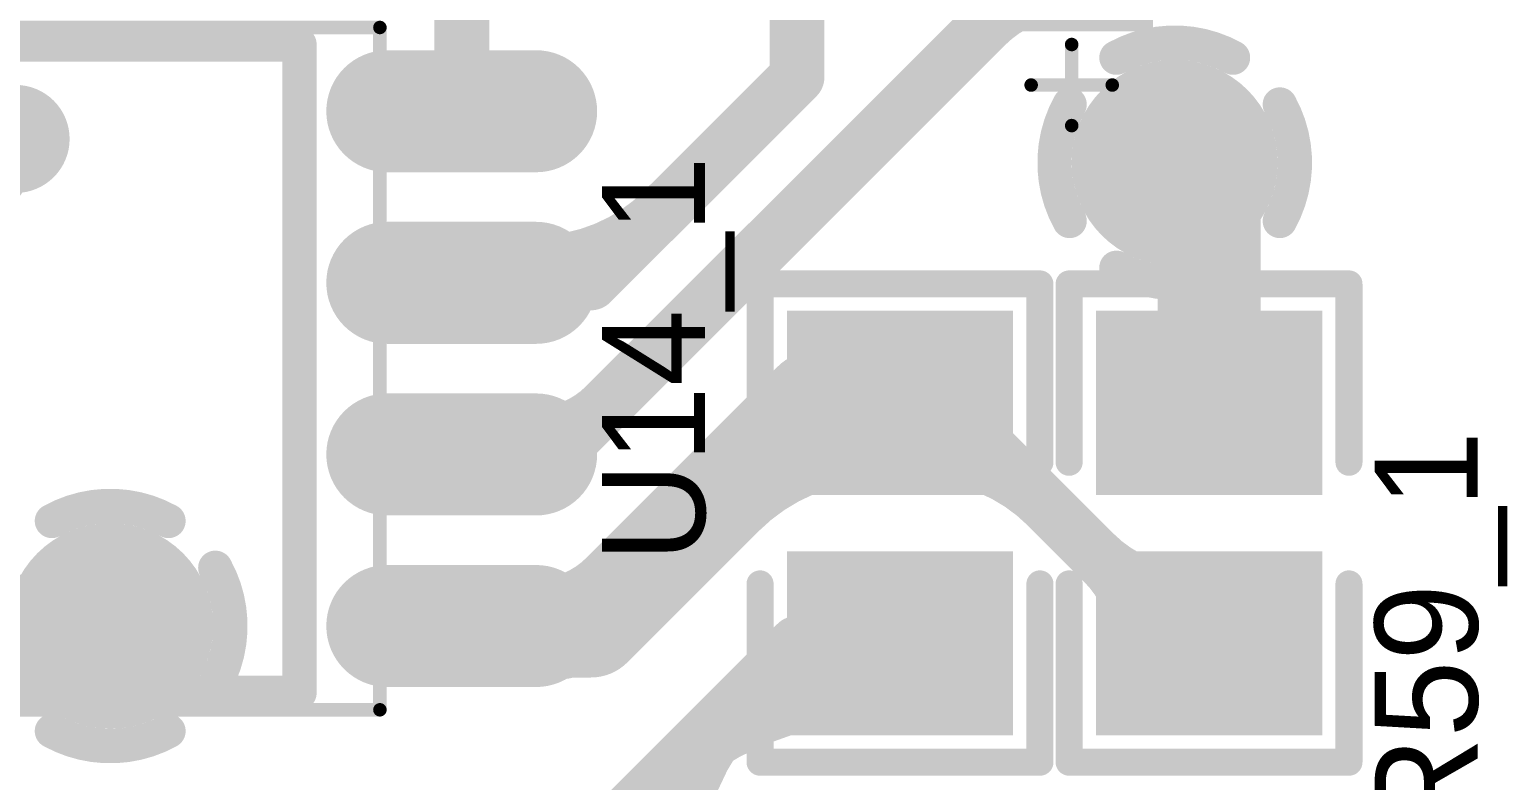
# Model space of a CAD drawing. Header units: millimetres. Extents: x 3.32 to 12.49, y 5.66 to 10.73.
# Drawn here: x 6.6053 to 7.0357, y 8.475 to 8.6938 of the extents above; entities that cross this region are included whole.
import ezdxf

# ---------------------------------------------------------------- set-up
doc = ezdxf.new("R2010")
doc.units = ezdxf.units.MM
doc.header["$MEASUREMENT"] = 0
for name, color, linetype in [('BottomLayer', 5, 'Continuous'), ('InternalPlane1', 76, 'Continuous'), ('InternalPlane2', 16, 'Continuous'), ('Mechanical13', 56, 'Continuous'), ('Mechanical15', 56, 'Continuous'), ('MultiLayer', 9, 'Continuous'), ('TopLayer', 1, 'Continuous'), ('TopOverlay', 2, 'Continuous'), ('TopPaste', 8, 'Continuous'), ('TopSolder', 216, 'Continuous'), ('ViaHoleLayer', 16, 'Continuous')]:
    doc.layers.add(name, color=color, linetype=linetype)

# ---------------------------------------------------------------- blocks, each defined once
blk = doc.blocks.new('SOD_123_88')
at = {"layer": 'Mechanical13', "const_width": 0.00394}
for points in [[(-0.05315, -0.03248), (-0.05315, 0.03248)], [(0.05315, 0.03248), (-0.05315, 0.03248)], [(0.05315, -0.03248), (0.05315, 0.03248)], [(0.05315, -0.03248), (-0.05315, -0.03248)]]:
    blk.add_lwpolyline(points, dxfattribs=at)
at = {"layer": 'Mechanical13', "const_width": 0.00197}
for points in [[(-0.05413, 0.03248, 1), (-0.05217, 0.03248, 1)], [(-0.05413, 0.03248, 1), (-0.05217, 0.03248, 1)], [(0.05217, 0.03248, 1), (0.05413, 0.03248, 1)], [(0.05217, 0.03248, 1), (0.05413, 0.03248, 1)], [(-0.05413, -0.03248, 1), (-0.05217, -0.03248, 1)], [(-0.05413, -0.03248, 1), (-0.05217, -0.03248, 1)], [(0.05217, -0.03248, 1), (0.05413, -0.03248, 1)], [(0.05217, -0.03248, 1), (0.05413, -0.03248, 1)]]:
    blk.add_lwpolyline(points, format="xyb", close=True, dxfattribs=at)
at = {"layer": 'Mechanical15', "const_width": 0.00394}
for points in [[(-0.09055, -0.01181), (-0.09055, 0.01181)], [(0.10236, -0.01181), (0.10236, 0.01181)], [(0.11417, 0), (0.09055, 0)]]:
    blk.add_lwpolyline(points, dxfattribs=at)
at = {"layer": 'Mechanical15', "const_width": 0.00197}
for points in [[(-0.09154, 0.01181, 1), (-0.08957, 0.01181, 1)], [(0.10138, 0.01181, 1), (0.10335, 0.01181, 1)], [(0.08957, 0, 1), (0.09154, 0, 1)], [(0.11319, 0, 1), (0.11516, 0, 1)], [(-0.09154, -0.01181, 1), (-0.08957, -0.01181, 1)], [(0.10138, -0.01181, 1), (0.10335, -0.01181, 1)]]:
    blk.add_lwpolyline(points, format="xyb", close=True, dxfattribs=at)
at = {"layer": 'TopLayer'}
for points in [[(-0.03346, 0.01969), (-0.08268, 0.01969), (-0.03346, -0.01969), (-0.08268, -0.01969)], [(0.08268, 0.01969), (0.03346, 0.01969), (0.08268, -0.01969), (0.03346, -0.01969)]]:
    blk.add_solid(points, dxfattribs=at)
at = {"layer": 'TopOverlay', "const_width": 0.00787}
for points in [[(0.01969, 0.02756), (-0.01969, 0.02756)], [(-0.01969, -0.02756), (-0.01969, 0.02756)], [(-0.00787, -0.02756), (-0.00787, 0.02756)], [(0.01969, -0.02756), (0.01969, 0.02756)], [(0.01969, -0.02756), (-0.01969, -0.02756)]]:
    blk.add_lwpolyline(points, dxfattribs=at)
at = {"layer": 'TopOverlay', "const_width": 0.00394}
for points in [[(-0.02165, 0.02756, 1), (-0.01772, 0.02756, 1)], [(-0.02165, 0.02756, 1), (-0.01772, 0.02756, 1)], [(-0.00984, 0.02756, 1), (-0.00591, 0.02756, 1)], [(0.01772, 0.02756, 1), (0.02165, 0.02756, 1)], [(0.01772, 0.02756, 1), (0.02165, 0.02756, 1)], [(-0.02165, -0.02756, 1), (-0.01772, -0.02756, 1)], [(-0.02165, -0.02756, 1), (-0.01772, -0.02756, 1)], [(-0.00984, -0.02756, 1), (-0.00591, -0.02756, 1)], [(0.01772, -0.02756, 1), (0.02165, -0.02756, 1)], [(0.01772, -0.02756, 1), (0.02165, -0.02756, 1)]]:
    blk.add_lwpolyline(points, format="xyb", close=True, dxfattribs=at)
at = {"layer": 'TopPaste'}
for points in [[(-0.03346, 0.01969), (-0.08268, 0.01969), (-0.03346, -0.01969), (-0.08268, -0.01969)], [(0.08268, 0.01969), (0.03346, 0.01969), (0.08268, -0.01969), (0.03346, -0.01969)]]:
    blk.add_solid(points, dxfattribs=at)
at = {"layer": 'TopSolder'}
for points in [[(-0.02946, 0.02369), (-0.08668, 0.02369), (-0.02946, -0.02368), (-0.08668, -0.02368)], [(0.08668, 0.02369), (0.02946, 0.02369), (0.08668, -0.02368), (0.02946, -0.02368)]]:
    blk.add_solid(points, dxfattribs=at)
blk = doc.blocks.new('0805_R_332')
at = {"layer": 'TopLayer'}
for points in [[(-0.05787, -0.02894), (-0.0122, -0.02894), (-0.05787, 0.02894), (-0.0122, 0.02894)], [(0.0122, -0.02894), (0.05787, -0.02894), (0.0122, 0.02894), (0.05787, 0.02894)]]:
    blk.add_solid(points, dxfattribs=at)
at = {"layer": 'TopOverlay', "const_width": 0.00787}
for points in [[(-0.01772, 0.04075), (-0.06968, 0.04075)], [(-0.06968, -0.04075), (-0.06968, 0.04075)], [(0.06968, 0.04075), (0.01772, 0.04075)], [(0.06968, -0.04075), (0.06968, 0.04075)], [(-0.01772, -0.04075), (-0.06968, -0.04075)], [(0.06968, -0.04075), (0.01772, -0.04075)]]:
    blk.add_lwpolyline(points, dxfattribs=at)
at = {"layer": 'TopOverlay', "const_width": 0.00394}
for points in [[(-0.07165, 0.04075, 1), (-0.06772, 0.04075, 1)], [(-0.07165, 0.04075, 1), (-0.06772, 0.04075, 1)], [(-0.01969, 0.04075, 1), (-0.01575, 0.04075, 1)], [(0.01575, 0.04075, 1), (0.01969, 0.04075, 1)], [(0.06772, 0.04075, 1), (0.07165, 0.04075, 1)], [(0.06772, 0.04075, 1), (0.07165, 0.04075, 1)], [(-0.07165, -0.04075, 1), (-0.06772, -0.04075, 1)], [(-0.07165, -0.04075, 1), (-0.06772, -0.04075, 1)], [(-0.01969, -0.04075, 1), (-0.01575, -0.04075, 1)], [(0.01575, -0.04075, 1), (0.01969, -0.04075, 1)], [(0.06772, -0.04075, 1), (0.07165, -0.04075, 1)], [(0.06772, -0.04075, 1), (0.07165, -0.04075, 1)]]:
    blk.add_lwpolyline(points, format="xyb", close=True, dxfattribs=at)
at = {"layer": 'TopPaste'}
for points in [[(-0.05787, -0.02894), (-0.0122, -0.02894), (-0.05787, 0.02894), (-0.0122, 0.02894)], [(0.0122, -0.02894), (0.05787, -0.02894), (0.0122, 0.02894), (0.05787, 0.02894)]]:
    blk.add_solid(points, dxfattribs=at)
at = {"layer": 'TopSolder'}
for points in [[(-0.06187, -0.03294), (-0.0082, -0.03294), (-0.06187, 0.03294), (-0.0082, 0.03294)], [(0.0082, -0.03294), (0.06187, -0.03294), (0.0082, 0.03294), (0.06187, 0.03294)]]:
    blk.add_solid(points, dxfattribs=at)
blk = doc.blocks.new('0805_R_333')
at = {"layer": 'TopLayer'}
for points in [[(-0.05787, -0.02894), (-0.0122, -0.02894), (-0.05787, 0.02894), (-0.0122, 0.02894)], [(0.0122, -0.02894), (0.05787, -0.02894), (0.0122, 0.02894), (0.05787, 0.02894)]]:
    blk.add_solid(points, dxfattribs=at)
at = {"layer": 'TopOverlay', "const_width": 0.00787}
for points in [[(-0.06968, 0.04075), (-0.01772, 0.04075)], [(-0.06968, 0.04075), (-0.06968, -0.04075)], [(0.01772, 0.04075), (0.06968, 0.04075)], [(0.06968, 0.04075), (0.06968, -0.04075)], [(-0.06968, -0.04075), (-0.01772, -0.04075)], [(0.01772, -0.04075), (0.06968, -0.04075)]]:
    blk.add_lwpolyline(points, dxfattribs=at)
at = {"layer": 'TopOverlay', "const_width": 0.00394}
for points in [[(-0.07165, 0.04075, 1), (-0.06772, 0.04075, 1)], [(-0.07165, 0.04075, 1), (-0.06772, 0.04075, 1)], [(-0.01969, 0.04075, 1), (-0.01575, 0.04075, 1)], [(0.01575, 0.04075, 1), (0.01969, 0.04075, 1)], [(0.06772, 0.04075, 1), (0.07165, 0.04075, 1)], [(0.06772, 0.04075, 1), (0.07165, 0.04075, 1)], [(-0.07165, -0.04075, 1), (-0.06772, -0.04075, 1)], [(-0.07165, -0.04075, 1), (-0.06772, -0.04075, 1)], [(-0.01969, -0.04075, 1), (-0.01575, -0.04075, 1)], [(0.01575, -0.04075, 1), (0.01969, -0.04075, 1)], [(0.06772, -0.04075, 1), (0.07165, -0.04075, 1)], [(0.06772, -0.04075, 1), (0.07165, -0.04075, 1)]]:
    blk.add_lwpolyline(points, format="xyb", close=True, dxfattribs=at)
at = {"layer": 'TopPaste'}
for points in [[(-0.05787, -0.02894), (-0.0122, -0.02894), (-0.05787, 0.02894), (-0.0122, 0.02894)], [(0.0122, -0.02894), (0.05787, -0.02894), (0.0122, 0.02894), (0.05787, 0.02894)]]:
    blk.add_solid(points, dxfattribs=at)
at = {"layer": 'TopSolder'}
for points in [[(-0.06187, -0.03294), (-0.0082, -0.03294), (-0.06187, 0.03294), (-0.0082, 0.03294)], [(0.0082, -0.03294), (0.06187, -0.03294), (0.0082, 0.03294), (0.06187, 0.03294)]]:
    blk.add_solid(points, dxfattribs=at)
blk = doc.blocks.new('SOIC_8_150____461')
at = {"layer": 'Mechanical13', "const_width": 0.00394}
for points in [[(-0.09941, -0.07854), (-0.09941, 0.07854)], [(0.09941, 0.07854), (-0.09941, 0.07854)], [(0.09941, -0.07854), (0.09941, 0.07854)], [(0.09941, -0.07854), (-0.09941, -0.07854)]]:
    blk.add_lwpolyline(points, dxfattribs=at)
at = {"layer": 'Mechanical13'}
for points, const_width in [([(-0.10039, 0.07854, 1), (-0.09843, 0.07854, 1)], 0.00197), ([(-0.10039, 0.07854, 1), (-0.09843, 0.07854, 1)], 0.00197), ([(0.09843, 0.07854, 1), (0.10039, 0.07854, 1)], 0.00197), ([(0.09843, 0.07854, 1), (0.10039, 0.07854, 1)], 0.00197), ([(-0.04429, -0.04311, 1), (-0.08366, -0.04311, 1)], 0.00394), ([(-0.08465, -0.04311, 1), (-0.08268, -0.04311, 1)], 0.00197), ([(-0.04528, -0.04311, 1), (-0.04331, -0.04311, 1)], 0.00197), ([(-0.10039, -0.07854, 1), (-0.09843, -0.07854, 1)], 0.00197), ([(-0.10039, -0.07854, 1), (-0.09843, -0.07854, 1)], 0.00197), ([(0.09843, -0.07854, 1), (0.10039, -0.07854, 1)], 0.00197), ([(0.09843, -0.07854, 1), (0.10039, -0.07854, 1)], 0.00197)]:
    blk.add_lwpolyline(points, format="xyb", close=True, dxfattribs=dict(at, const_width=const_width))
at = {"layer": 'TopLayer', "const_width": 0.02756}
for points in [[(-0.075, 0.08071), (-0.075, 0.12402)], [(-0.025, 0.08071), (-0.025, 0.12402)], [(0.025, 0.08071), (0.025, 0.12402)], [(0.075, 0.08071), (0.075, 0.12402)], [(-0.075, -0.12402), (-0.075, -0.08071)], [(-0.025, -0.12402), (-0.025, -0.08071)], [(0.025, -0.12402), (0.025, -0.08071)], [(0.075, -0.12402), (0.075, -0.08071)]]:
    blk.add_lwpolyline(points, dxfattribs=at)
at = {"layer": 'TopLayer', "const_width": 0.01378}
for points in [[(-0.08189, 0.12402, 1), (-0.06811, 0.12402, 1)], [(-0.03189, 0.12402, 1), (-0.01811, 0.12402, 1)], [(0.01811, 0.12402, 1), (0.03189, 0.12402, 1)], [(0.06811, 0.12402, 1), (0.08189, 0.12402, 1)], [(-0.08189, 0.08071, 1), (-0.06811, 0.08071, 1)], [(-0.03189, 0.08071, 1), (-0.01811, 0.08071, 1)], [(0.01811, 0.08071, 1), (0.03189, 0.08071, 1)], [(0.06811, 0.08071, 1), (0.08189, 0.08071, 1)], [(-0.08189, -0.08071, 1), (-0.06811, -0.08071, 1)], [(-0.03189, -0.08071, 1), (-0.01811, -0.08071, 1)], [(0.01811, -0.08071, 1), (0.03189, -0.08071, 1)], [(0.06811, -0.08071, 1), (0.08189, -0.08071, 1)], [(-0.08189, -0.12402, 1), (-0.06811, -0.12402, 1)], [(-0.03189, -0.12402, 1), (-0.01811, -0.12402, 1)], [(0.01811, -0.12402, 1), (0.03189, -0.12402, 1)], [(0.06811, -0.12402, 1), (0.08189, -0.12402, 1)]]:
    blk.add_lwpolyline(points, format="xyb", close=True, dxfattribs=at)
at = {"layer": 'TopOverlay', "const_width": 0.01}
for points in [[(-0.09449, -0.05512), (-0.09449, 0.05512)], [(0.09449, 0.05512), (-0.09449, 0.05512)], [(0.09449, -0.05512), (0.09449, 0.05512)], [(0.09449, -0.05512), (-0.09449, -0.05512)]]:
    blk.add_lwpolyline(points, dxfattribs=at)
at = {"layer": 'TopOverlay'}
for points, const_width in [([(-0.09699, 0.05512, 1), (-0.09199, 0.05512, 1)], 0.005), ([(-0.09699, 0.05512, 1), (-0.09199, 0.05512, 1)], 0.005), ([(0.09199, 0.05512, 1), (0.09699, 0.05512, 1)], 0.005), ([(0.09199, 0.05512, 1), (0.09699, 0.05512, 1)], 0.005), ([(-0.05906, -0.02756, 1), (-0.0748, -0.02756, 1)], 0.01575), ([(-0.07874, -0.02756, 1), (-0.07087, -0.02756, 1)], 0.00787), ([(-0.06299, -0.02756, 1), (-0.05512, -0.02756, 1)], 0.00787), ([(-0.09699, -0.05512, 1), (-0.09199, -0.05512, 1)], 0.005), ([(-0.09699, -0.05512, 1), (-0.09199, -0.05512, 1)], 0.005), ([(0.09199, -0.05512, 1), (0.09699, -0.05512, 1)], 0.005), ([(0.09199, -0.05512, 1), (0.09699, -0.05512, 1)], 0.005), ([(-0.10236, -0.11417, 1), (-0.11417, -0.11417, 1)], 0.01181), ([(-0.11713, -0.11417, 1), (-0.11122, -0.11417, 1)], 0.00591), ([(-0.10531, -0.11417, 1), (-0.09941, -0.11417, 1)], 0.00591)]:
    blk.add_lwpolyline(points, format="xyb", close=True, dxfattribs=dict(at, const_width=const_width))
at = {"layer": 'TopPaste', "const_width": 0.02756}
for points in [[(-0.075, 0.08071), (-0.075, 0.12402)], [(-0.025, 0.08071), (-0.025, 0.12402)], [(0.025, 0.08071), (0.025, 0.12402)], [(0.075, 0.08071), (0.075, 0.12402)], [(-0.075, -0.12402), (-0.075, -0.08071)], [(-0.025, -0.12402), (-0.025, -0.08071)], [(0.025, -0.12402), (0.025, -0.08071)], [(0.075, -0.12402), (0.075, -0.08071)]]:
    blk.add_lwpolyline(points, dxfattribs=at)
at = {"layer": 'TopPaste', "const_width": 0.01378}
for points in [[(-0.08189, 0.12402, 1), (-0.06811, 0.12402, 1)], [(-0.03189, 0.12402, 1), (-0.01811, 0.12402, 1)], [(0.01811, 0.12402, 1), (0.03189, 0.12402, 1)], [(0.06811, 0.12402, 1), (0.08189, 0.12402, 1)], [(-0.08189, 0.08071, 1), (-0.06811, 0.08071, 1)], [(-0.03189, 0.08071, 1), (-0.01811, 0.08071, 1)], [(0.01811, 0.08071, 1), (0.03189, 0.08071, 1)], [(0.06811, 0.08071, 1), (0.08189, 0.08071, 1)], [(-0.08189, -0.08071, 1), (-0.06811, -0.08071, 1)], [(-0.03189, -0.08071, 1), (-0.01811, -0.08071, 1)], [(0.01811, -0.08071, 1), (0.03189, -0.08071, 1)], [(0.06811, -0.08071, 1), (0.08189, -0.08071, 1)], [(-0.08189, -0.12402, 1), (-0.06811, -0.12402, 1)], [(-0.03189, -0.12402, 1), (-0.01811, -0.12402, 1)], [(0.01811, -0.12402, 1), (0.03189, -0.12402, 1)], [(0.06811, -0.12402, 1), (0.08189, -0.12402, 1)]]:
    blk.add_lwpolyline(points, format="xyb", close=True, dxfattribs=at)
at = {"layer": 'TopSolder', "const_width": 0.03556}
for points in [[(-0.075, 0.08071), (-0.075, 0.12402)], [(-0.025, 0.08071), (-0.025, 0.12402)], [(0.025, 0.08071), (0.025, 0.12402)], [(0.075, 0.08071), (0.075, 0.12402)], [(-0.075, -0.12402), (-0.075, -0.08071)], [(-0.025, -0.12402), (-0.025, -0.08071)], [(0.025, -0.12402), (0.025, -0.08071)], [(0.075, -0.12402), (0.075, -0.08071)]]:
    blk.add_lwpolyline(points, dxfattribs=at)
at = {"layer": 'TopSolder', "const_width": 0.01778}
for points in [[(-0.08389, 0.12402, 1), (-0.06611, 0.12402, 1)], [(-0.03389, 0.12402, 1), (-0.01611, 0.12402, 1)], [(0.01611, 0.12402, 1), (0.03389, 0.12402, 1)], [(0.06611, 0.12402, 1), (0.08389, 0.12402, 1)], [(-0.08389, 0.08071, 1), (-0.06611, 0.08071, 1)], [(-0.03389, 0.08071, 1), (-0.01611, 0.08071, 1)], [(0.01611, 0.08071, 1), (0.03389, 0.08071, 1)], [(0.06611, 0.08071, 1), (0.08389, 0.08071, 1)], [(-0.08389, -0.08071, 1), (-0.06611, -0.08071, 1)], [(-0.03389, -0.08071, 1), (-0.01611, -0.08071, 1)], [(0.01611, -0.08071, 1), (0.03389, -0.08071, 1)], [(0.06611, -0.08071, 1), (0.08389, -0.08071, 1)], [(-0.08389, -0.12402, 1), (-0.06611, -0.12402, 1)], [(-0.03389, -0.12402, 1), (-0.01611, -0.12402, 1)], [(0.01611, -0.12402, 1), (0.03389, -0.12402, 1)], [(0.06611, -0.12402, 1), (0.08389, -0.12402, 1)]]:
    blk.add_lwpolyline(points, format="xyb", close=True, dxfattribs=at)

msp = doc.modelspace()

# ---------------------------------------------------------------- linework, layer by layer
at = {"layer": 'BottomLayer', "const_width": 0.02}
for points in [[(6.92878, 8.65504, 1), (6.94878, 8.65504, 1)], [(6.61878, 8.52004, 1), (6.63878, 8.52004, 1)]]:
    msp.add_lwpolyline(points, format="xyb", close=True, dxfattribs=at)
at = {"layer": 'InternalPlane1', "const_width": 0.01}
for points in [[(6.92181, 8.68565, -0.258618), (6.95575, 8.68565)], [(6.90817, 8.63807, -0.258618), (6.90817, 8.67201)], [(6.96939, 8.67201, -0.258618), (6.96939, 8.63807)], [(6.95575, 8.62443, -0.258618), (6.92181, 8.62443)], [(6.61181, 8.55065, -0.258618), (6.64575, 8.55065)], [(6.65939, 8.53701, -0.258618), (6.65939, 8.50307)], [(6.64575, 8.48943, -0.258618), (6.61181, 8.48943)]]:
    msp.add_lwpolyline(points, format="xyb", dxfattribs=at)
at = {"layer": 'InternalPlane1', "const_width": 0.005}
for points in [[(6.91931, 8.68565, 1), (6.92431, 8.68565, 1)], [(6.95325, 8.68565, 1), (6.95825, 8.68565, 1)], [(6.90567, 8.67201, 1), (6.91067, 8.67201, 1)], [(6.96689, 8.67201, 1), (6.97189, 8.67201, 1)], [(6.90567, 8.63807, 1), (6.91067, 8.63807, 1)], [(6.96689, 8.63807, 1), (6.97189, 8.63807, 1)], [(6.91931, 8.62443, 1), (6.92431, 8.62443, 1)], [(6.95325, 8.62443, 1), (6.95825, 8.62443, 1)], [(6.60931, 8.55065, 1), (6.61431, 8.55065, 1)], [(6.64325, 8.55065, 1), (6.64825, 8.55065, 1)], [(6.65689, 8.53701, 1), (6.66189, 8.53701, 1)], [(6.65689, 8.50307, 1), (6.66189, 8.50307, 1)], [(6.60931, 8.48943, 1), (6.61431, 8.48943, 1)], [(6.64325, 8.48943, 1), (6.64825, 8.48943, 1)]]:
    msp.add_lwpolyline(points, format="xyb", close=True, dxfattribs=at)
at = {"layer": 'InternalPlane2', "const_width": 0.03}
for points in [[(6.92378, 8.65504, 1), (6.95378, 8.65504, 1)], [(6.61378, 8.52004, 1), (6.64378, 8.52004, 1)]]:
    msp.add_lwpolyline(points, format="xyb", close=True, dxfattribs=at)
at = {"layer": 'MultiLayer', "const_width": 0.02}
for points in [[(6.92878, 8.65504, 1), (6.94878, 8.65504, 1)], [(6.61878, 8.52004, 1), (6.63878, 8.52004, 1)]]:
    msp.add_lwpolyline(points, format="xyb", close=True, dxfattribs=at)
at = {"layer": 'TopLayer'}
for points, const_width in [([(6.75878, 8.57004), (6.96878, 8.78004)], 0.016), ([(6.73114, 8.67004), (6.73114, 8.74764)], 0.016), ([(6.82878, 8.68004), (6.82878, 8.735)], 0.016), ([(6.76878, 8.62004), (6.82878, 8.68004)], 0.016), ([(6.93878, 8.65504), (6.94878, 8.64504)], 0.03), ([(6.94878, 8.58508), (6.94878, 8.64504)], 0.03), ([(6.73114, 8.62004), (6.76878, 8.62004)], 0.016), ([(6.76878, 8.52004), (6.83382, 8.58508)], 0.03), ([(6.83382, 8.58508), (6.85878, 8.58508)], 0.03), ([(6.87155, 8.58508), (6.94163, 8.515)], 0.016), ([(6.85878, 8.57508), (6.87155, 8.57508)], 0.016), ([(6.73114, 8.57004), (6.75878, 8.57004)], 0.016), ([(6.52642, 8.52004), (6.62878, 8.52004)], 0.03), ([(6.73114, 8.52004), (6.76878, 8.52004)], 0.03), ([(6.76878, 8.45504), (6.82874, 8.515)], 0.016), ([(6.82874, 8.515), (6.85878, 8.515)], 0.016), ([(6.94163, 8.505), (6.94878, 8.505)], 0.016)]:
    msp.add_lwpolyline(points, dxfattribs=dict(at, const_width=const_width))
for points, const_width in [([(6.88372, 8.69498, -0.198912), (6.90878, 8.70536)], 0.016), ([(6.73114, 8.68399, -0.198912), (6.72706, 8.67413)], 0.016), ([(6.73523, 8.67413, -0.198912), (6.73114, 8.68399)], 0.016), ([(6.93524, 8.6515, -0.198912), (6.94878, 8.61883)], 0.03), ([(6.78995, 8.64121, -0.198912), (6.7528, 8.62582)], 0.016), ([(6.76675, 8.62004, -0.198912), (6.75688, 8.62413)], 0.016), ([(6.75688, 8.61595, -0.198912), (6.76675, 8.62004)], 0.016), ([(6.77288, 8.58414, -0.198912), (6.7528, 8.57582)], 0.016), ([(6.80711, 8.55837, -0.198912), (6.85268, 8.57724)], 0.03), ([(6.88549, 8.57114, -0.198912), (6.87972, 8.58508)], 0.016), ([(6.86488, 8.57024, -0.198912), (6.90159, 8.55504)], 0.016), ([(6.94268, 8.52983, -0.198912), (6.91557, 8.54106)], 0.016), ([(6.778, 8.52926, -0.198912), (6.7528, 8.51882)], 0.03), ([(6.91809, 8.53854, -0.198912), (6.92784, 8.515)], 0.016), ([(6.83939, 8.5216, -0.284754), (6.82874, 8.515)], 0.016), ([(6.8138, 8.50006, -0.198912), (6.85268, 8.51617)], 0.016), ([(6.82874, 8.515, -0.284754), (6.83939, 8.5084)], 0.016), ([(6.78972, 8.43508, -0.198912), (6.81864, 8.5049)], 0.016), ([(6.78649, 8.47275, -0.198912), (6.85268, 8.50017)], 0.016), ([(6.77372, 8.43508, -0.198912), (6.79132, 8.47758)], 0.016)]:
    msp.add_lwpolyline(points, format="xyb", dxfattribs=dict(at, const_width=const_width))
for points, const_width in [([(6.87972, 8.69498, 1), (6.88772, 8.69498, 1)], 0.008), ([(6.72714, 8.68399, 1), (6.73514, 8.68399, 1)], 0.008), ([(6.72714, 8.68399, 1), (6.73514, 8.68399, 1)], 0.008), ([(6.82478, 8.68004, 1), (6.83278, 8.68004, 1)], 0.008), ([(6.82478, 8.68004, 1), (6.83278, 8.68004, 1)], 0.008), ([(6.72306, 8.67413, 1), (6.73106, 8.67413, 1)], 0.008), ([(6.73123, 8.67413, 1), (6.73923, 8.67413, 1)], 0.008), ([(6.72714, 8.67004, 1), (6.73514, 8.67004, 1)], 0.008), ([(6.92878, 8.65504, 1), (6.94878, 8.65504, 1)], 0.02), ([(6.93128, 8.65504, 1), (6.94628, 8.65504, 1)], 0.015), ([(6.92774, 8.6515, 1), (6.94274, 8.6515, 1)], 0.015), ([(6.94128, 8.64504, 1), (6.95628, 8.64504, 1)], 0.015), ([(6.94128, 8.64504, 1), (6.95628, 8.64504, 1)], 0.015), ([(6.78595, 8.64121, 1), (6.79395, 8.64121, 1)], 0.008), ([(6.7488, 8.62582, 1), (6.7568, 8.62582, 1)], 0.008), ([(6.94128, 8.61883, 1), (6.95628, 8.61883, 1)], 0.015), ([(6.75288, 8.62413, 1), (6.76088, 8.62413, 1)], 0.008), ([(6.72714, 8.62004, 1), (6.73514, 8.62004, 1)], 0.008), ([(6.76275, 8.62004, 1), (6.77075, 8.62004, 1)], 0.008), ([(6.76275, 8.62004, 1), (6.77075, 8.62004, 1)], 0.008), ([(6.76478, 8.62004, 1), (6.77278, 8.62004, 1)], 0.008), ([(6.76478, 8.62004, 1), (6.77278, 8.62004, 1)], 0.008), ([(6.75288, 8.61595, 1), (6.76088, 8.61595, 1)], 0.008), ([(6.82632, 8.58508, 1), (6.84132, 8.58508, 1)], 0.015), ([(6.82632, 8.58508, 1), (6.84132, 8.58508, 1)], 0.015), ([(6.85128, 8.58508, 1), (6.86628, 8.58508, 1)], 0.015), ([(6.94128, 8.58508, 1), (6.95628, 8.58508, 1)], 0.015), ([(6.76888, 8.58414, 1), (6.77688, 8.58414, 1)], 0.008), ([(6.84518, 8.57724, 1), (6.86018, 8.57724, 1)], 0.015), ([(6.86755, 8.58508, 1), (6.87555, 8.58508, 1)], 0.008), ([(6.87572, 8.58508, 1), (6.88372, 8.58508, 1)], 0.008), ([(6.7488, 8.57582, 1), (6.7568, 8.57582, 1)], 0.008), ([(6.85478, 8.57508, 1), (6.86278, 8.57508, 1)], 0.008), ([(6.86755, 8.57508, 1), (6.87555, 8.57508, 1)], 0.008), ([(6.72714, 8.57004, 1), (6.73514, 8.57004, 1)], 0.008), ([(6.75478, 8.57004, 1), (6.76278, 8.57004, 1)], 0.008), ([(6.75478, 8.57004, 1), (6.76278, 8.57004, 1)], 0.008), ([(6.86088, 8.57024, 1), (6.86888, 8.57024, 1)], 0.008), ([(6.88149, 8.57114, 1), (6.88949, 8.57114, 1)], 0.008), ([(6.79961, 8.55837, 1), (6.81461, 8.55837, 1)], 0.015), ([(6.89759, 8.55504, 1), (6.90559, 8.55504, 1)], 0.008), ([(6.91157, 8.54106, 1), (6.91957, 8.54106, 1)], 0.008), ([(6.7705, 8.52926, 1), (6.7855, 8.52926, 1)], 0.015), ([(6.91409, 8.53854, 1), (6.92209, 8.53854, 1)], 0.008), ([(6.61878, 8.52004, 1), (6.63878, 8.52004, 1)], 0.02), ([(6.62128, 8.52004, 1), (6.63628, 8.52004, 1)], 0.015), ([(6.72364, 8.52004, 1), (6.73864, 8.52004, 1)], 0.015), ([(6.76128, 8.52004, 1), (6.77628, 8.52004, 1)], 0.015), ([(6.76128, 8.52004, 1), (6.77628, 8.52004, 1)], 0.015), ([(6.93868, 8.52983, 1), (6.94668, 8.52983, 1)], 0.008), ([(6.7453, 8.51882, 1), (6.7603, 8.51882, 1)], 0.015), ([(6.83539, 8.5216, 1), (6.84339, 8.5216, 1)], 0.008), ([(6.82474, 8.515, 1), (6.83274, 8.515, 1)], 0.008), ([(6.82474, 8.515, 1), (6.83274, 8.515, 1)], 0.008), ([(6.82474, 8.515, 1), (6.83274, 8.515, 1)], 0.008), ([(6.82474, 8.515, 1), (6.83274, 8.515, 1)], 0.008), ([(6.84868, 8.51617, 1), (6.85668, 8.51617, 1)], 0.008), ([(6.85478, 8.515, 1), (6.86278, 8.515, 1)], 0.008), ([(6.92384, 8.515, 1), (6.93184, 8.515, 1)], 0.008), ([(6.93763, 8.515, 1), (6.94563, 8.515, 1)], 0.008), ([(6.81464, 8.5049, 1), (6.82264, 8.5049, 1)], 0.008), ([(6.83539, 8.5084, 1), (6.84339, 8.5084, 1)], 0.008), ([(6.93763, 8.505, 1), (6.94563, 8.505, 1)], 0.008), ([(6.94478, 8.505, 1), (6.95278, 8.505, 1)], 0.008), ([(6.8098, 8.50006, 1), (6.8178, 8.50006, 1)], 0.008), ([(6.84868, 8.50017, 1), (6.85668, 8.50017, 1)], 0.008), ([(6.78732, 8.47758, 1), (6.79532, 8.47758, 1)], 0.008), ([(6.78249, 8.47275, 1), (6.79049, 8.47275, 1)], 0.008)]:
    msp.add_lwpolyline(points, format="xyb", close=True, dxfattribs=dict(at, const_width=const_width))
at = {"layer": 'ViaHoleLayer', "const_width": 0.01}
for points in [[(6.93378, 8.65504, 1), (6.94378, 8.65504, 1)], [(6.62378, 8.52004, 1), (6.63378, 8.52004, 1)]]:
    msp.add_lwpolyline(points, format="xyb", close=True, dxfattribs=at)

# ---------------------------------------------------------------- block references
for name, p, rotation in [('SOD_123_88', (6.90878, 8.78004), 270), ('SOIC_8_150____461', (6.62878, 8.59504), 270), ('0805_R_332', (6.85878, 8.55004), 270), ('0805_R_333', (6.94878, 8.55004), 90)]:
    msp.add_blockref(name, p, dxfattribs=dict(rotation=rotation))

# ---------------------------------------------------------------- texts
at = {"layer": 'TopOverlay'}
for s, p in [('U14_1', (6.80201, 8.53866)), ('R59_1', (7.02701, 8.45866))]:
    msp.add_text(s, height=0.03, rotation=90, dxfattribs=at).set_placement(p)

doc.saveas('drawing.dxf')
